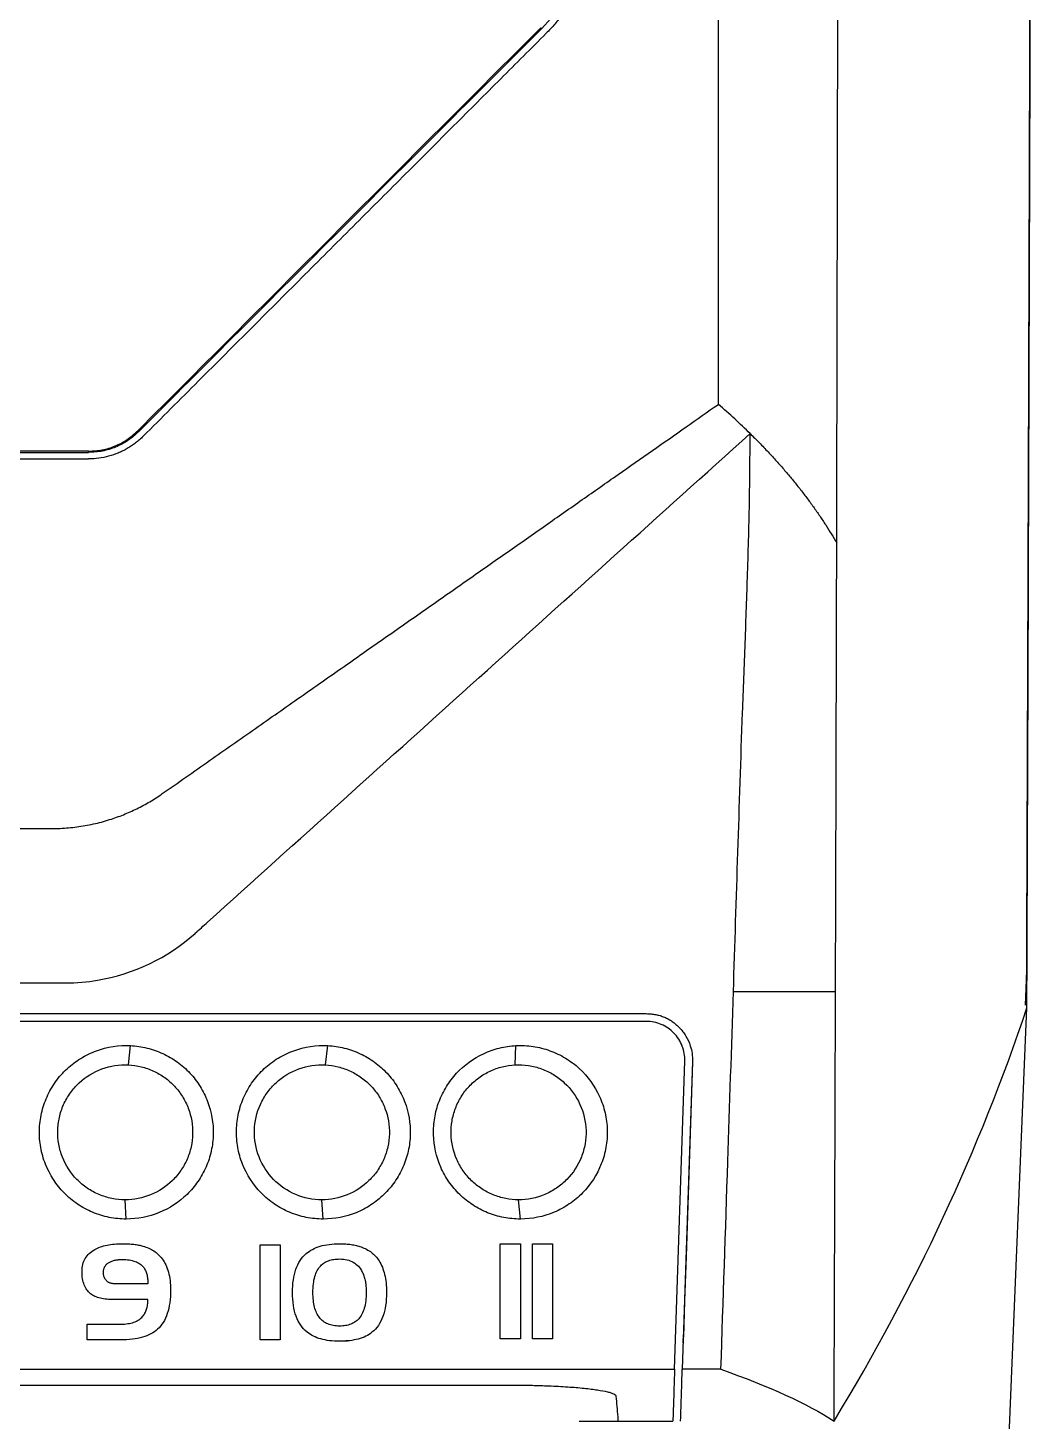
# Model space of a CAD drawing. Extents: x 86 to 639, y 68 to 658.
# Drawn here: x 343.82 to 369.89, y 338 to 374.13 of the extents above; entities that cross this region are included whole.
import ezdxf

# ---------------------------------------------------------------- set-up
doc = ezdxf.new("R2010")
doc.units = 0
doc.layers.get('0').update_dxf_attribs({"linetype": 'CONTINUOUS'})

msp = doc.modelspace()

# ---------------------------------------------------------------- linework, layer by layer
at = {"color": 7, "linetype": 'CONTINUOUS'}
for p, q in [((357.145, 374.104), (357.123, 374.126)), ((346.695, 363.654), (346.673, 363.676)), ((345.4, 363.118), (345.4, 363.149)), ((369.713, 349.432), (369.686, 348.783)), ((369.154, 334.749), (369.728, 348.713)), ((359.858, 348.364), (301.357, 348.364)), ((301.358, 348.564), (359.857, 348.564)), ((346.43, 347.236), (346.483, 347.736)), ((351.537, 347.236), (351.601, 347.735)), ((356.458, 347.236), (356.479, 347.735)), ((360.593, 339.342), (360.858, 347.331)), ((361.058, 347.324), (360.793, 339.342)), ((361.057, 347.315), (360.89, 342.267)), ((361.058, 347.324), (361.057, 347.315)), ((346.377, 343.238), (346.347, 343.738)), ((351.485, 343.238), (351.447, 343.738)), ((356.594, 343.238), (356.547, 343.738)), ((345.631, 342.485), (345.668, 342.5)), ((345.668, 342.5), (345.707, 342.515)), ((345.707, 342.515), (345.747, 342.528)), ((345.747, 342.528), (345.789, 342.54)), ((345.789, 342.54), (345.832, 342.551)), ((345.832, 342.551), (345.877, 342.561)), ((345.877, 342.561), (345.922, 342.57)), ((345.922, 342.57), (345.97, 342.577)), ((345.97, 342.577), (346.018, 342.584)), ((346.018, 342.584), (346.069, 342.589)), ((346.069, 342.589), (346.12, 342.593)), ((346.12, 342.593), (346.173, 342.596)), ((346.173, 342.596), (346.227, 342.598)), ((346.227, 342.598), (346.283, 342.598)), ((346.283, 342.598), (346.322, 342.598)), ((346.322, 342.598), (346.36, 342.597)), ((346.36, 342.597), (346.397, 342.596)), ((346.397, 342.596), (346.434, 342.595)), ((346.434, 342.595), (346.469, 342.592)), ((346.469, 342.592), (346.504, 342.59)), ((346.504, 342.59), (346.537, 342.587)), ((346.537, 342.587), (346.571, 342.583)), ((346.571, 342.583), (346.603, 342.579)), ((346.603, 342.579), (346.634, 342.575)), ((346.634, 342.575), (346.665, 342.57)), ((346.665, 342.57), (346.695, 342.565)), ((346.695, 342.565), (346.723, 342.559)), ((346.723, 342.559), (346.752, 342.552)), ((346.752, 342.552), (346.779, 342.546)), ((346.779, 342.546), (346.805, 342.538)), ((346.805, 342.538), (346.845, 342.526)), ((346.845, 342.526), (346.883, 342.513)), ((346.883, 342.513), (346.92, 342.499)), ((346.92, 342.499), (346.957, 342.483)), ((349.847, 340.108), (349.847, 342.57)), ((349.847, 342.57), (350.369, 342.57)), ((350.369, 342.57), (350.369, 340.108)), ((351.251, 342.476), (351.3, 342.498)), ((351.3, 342.498), (351.351, 342.517)), ((351.351, 342.517), (351.404, 342.534)), ((351.404, 342.534), (351.459, 342.549)), ((351.459, 342.549), (351.517, 342.562)), ((351.517, 342.562), (351.576, 342.573)), ((351.576, 342.573), (351.638, 342.582)), ((351.638, 342.582), (351.702, 342.589)), ((351.702, 342.589), (351.768, 342.594)), ((351.768, 342.594), (351.836, 342.597)), ((351.836, 342.597), (351.907, 342.598)), ((351.907, 342.598), (351.947, 342.598)), ((351.947, 342.598), (351.987, 342.597)), ((351.987, 342.597), (352.026, 342.595)), ((352.026, 342.595), (352.065, 342.593)), ((352.065, 342.593), (352.102, 342.59)), ((352.102, 342.59), (352.139, 342.587)), ((352.139, 342.587), (352.175, 342.583)), ((352.175, 342.583), (352.21, 342.578)), ((352.21, 342.578), (352.244, 342.572)), ((352.244, 342.572), (352.278, 342.566)), ((352.278, 342.566), (352.311, 342.56)), ((352.311, 342.56), (352.343, 342.553)), ((352.343, 342.553), (352.375, 342.544)), ((352.375, 342.544), (352.405, 342.536)), ((352.405, 342.536), (352.435, 342.527)), ((352.435, 342.527), (352.464, 342.517)), ((352.464, 342.517), (352.502, 342.503)), ((352.502, 342.503), (352.539, 342.487)), ((356.072, 342.598), (356.594, 342.598)), ((356.072, 340.136), (356.072, 342.598)), ((356.594, 342.598), (356.594, 340.136)), ((356.908, 342.598), (357.43, 342.598)), ((356.908, 340.136), (356.908, 342.598)), ((357.43, 342.598), (357.43, 340.136)), ((345.261, 342.103), (345.275, 342.142)), ((345.275, 342.142), (345.292, 342.18)), ((345.292, 342.18), (345.311, 342.216)), ((345.311, 342.216), (345.333, 342.251)), ((345.333, 342.251), (345.358, 342.284)), ((345.358, 342.284), (345.385, 342.316)), ((345.385, 342.316), (345.415, 342.346)), ((345.415, 342.346), (345.447, 342.374)), ((345.447, 342.374), (345.482, 342.401)), ((345.482, 342.401), (345.52, 342.426)), ((345.52, 342.426), (345.56, 342.45)), ((345.56, 342.45), (345.595, 342.468)), ((345.595, 342.468), (345.631, 342.485)), ((345.949, 342.124), (345.967, 342.133)), ((345.967, 342.133), (345.986, 342.141)), ((345.986, 342.141), (346.005, 342.149)), ((346.005, 342.149), (346.026, 342.156)), ((346.026, 342.156), (346.047, 342.162)), ((346.047, 342.162), (346.068, 342.168)), ((346.068, 342.168), (346.091, 342.173)), ((346.091, 342.173), (346.114, 342.177)), ((346.114, 342.177), (346.137, 342.181)), ((346.137, 342.181), (346.162, 342.184)), ((346.162, 342.184), (346.186, 342.186)), ((346.186, 342.186), (346.212, 342.188)), ((346.212, 342.188), (346.239, 342.189)), ((346.239, 342.189), (346.266, 342.189)), ((346.266, 342.189), (346.314, 342.188)), ((346.314, 342.188), (346.361, 342.186)), ((346.361, 342.186), (346.406, 342.182)), ((346.406, 342.182), (346.45, 342.177)), ((346.45, 342.177), (346.491, 342.169)), ((346.491, 342.169), (346.531, 342.161)), ((346.531, 342.161), (346.568, 342.15)), ((346.568, 342.15), (346.604, 342.139)), ((346.604, 342.139), (346.638, 342.125)), ((346.957, 342.483), (346.992, 342.467)), ((346.992, 342.467), (347.026, 342.449)), ((347.026, 342.449), (347.058, 342.43)), ((347.058, 342.43), (347.09, 342.41)), ((347.09, 342.41), (347.121, 342.389)), ((347.121, 342.389), (347.15, 342.367)), ((347.15, 342.367), (347.178, 342.344)), ((347.178, 342.344), (347.205, 342.319)), ((347.205, 342.319), (347.231, 342.294)), ((347.231, 342.294), (347.256, 342.267)), ((347.256, 342.267), (347.28, 342.239)), ((347.28, 342.239), (347.303, 342.21)), ((347.303, 342.21), (347.33, 342.172)), ((347.33, 342.172), (347.355, 342.133)), ((347.355, 342.133), (347.378, 342.092)), ((350.853, 342.111), (350.885, 342.163)), ((350.885, 342.163), (350.919, 342.212)), ((350.919, 342.212), (350.956, 342.258)), ((350.956, 342.258), (350.996, 342.301)), ((350.996, 342.301), (351.039, 342.341)), ((351.039, 342.341), (351.077, 342.372)), ((351.077, 342.372), (351.117, 342.401)), ((351.117, 342.401), (351.16, 342.428)), ((351.16, 342.428), (351.204, 342.453)), ((351.204, 342.453), (351.251, 342.476)), ((351.535, 342.12), (351.563, 342.134)), ((351.563, 342.134), (351.592, 342.147)), ((351.592, 342.147), (351.622, 342.159)), ((351.622, 342.159), (351.653, 342.169)), ((351.653, 342.169), (351.686, 342.178)), ((351.686, 342.178), (351.719, 342.186)), ((351.719, 342.186), (351.754, 342.192)), ((351.754, 342.192), (351.791, 342.197)), ((351.791, 342.197), (351.828, 342.2)), ((351.828, 342.2), (351.867, 342.202)), ((351.867, 342.202), (351.907, 342.203)), ((351.907, 342.203), (351.958, 342.202)), ((351.958, 342.202), (352.007, 342.198)), ((352.007, 342.198), (352.054, 342.191)), ((352.054, 342.191), (352.1, 342.182)), ((352.1, 342.182), (352.143, 342.17)), ((352.143, 342.17), (352.185, 342.155)), ((352.185, 342.155), (352.224, 342.138)), ((352.224, 342.138), (352.262, 342.118)), ((352.539, 342.487), (352.574, 342.471)), ((352.574, 342.471), (352.608, 342.454)), ((352.608, 342.454), (352.641, 342.435)), ((352.641, 342.435), (352.673, 342.415)), ((352.673, 342.415), (352.704, 342.394)), ((352.704, 342.394), (352.734, 342.372)), ((352.734, 342.372), (352.763, 342.349)), ((352.763, 342.349), (352.79, 342.325)), ((352.79, 342.325), (352.816, 342.3)), ((352.816, 342.3), (352.841, 342.274)), ((352.841, 342.274), (352.865, 342.246)), ((352.865, 342.246), (352.888, 342.218)), ((352.888, 342.218), (352.909, 342.188)), ((352.909, 342.188), (352.93, 342.157)), ((352.93, 342.157), (352.953, 342.118)), ((360.89, 342.267), (360.852, 341.116)), ((345.228, 341.882), (345.23, 341.929)), ((345.229, 341.832), (345.228, 341.882)), ((345.232, 341.784), (345.229, 341.832)), ((345.23, 341.929), (345.234, 341.975)), ((345.236, 341.737), (345.232, 341.784)), ((345.234, 341.975), (345.24, 342.019)), ((345.24, 342.019), (345.249, 342.062)), ((345.249, 342.062), (345.261, 342.103)), ((345.782, 341.854), (345.783, 341.874)), ((345.783, 341.838), (345.782, 341.854)), ((345.783, 341.874), (345.784, 341.894)), ((345.784, 341.822), (345.783, 341.838)), ((345.784, 341.894), (345.787, 341.913)), ((345.785, 341.806), (345.784, 341.822)), ((345.787, 341.792), (345.785, 341.806)), ((345.787, 341.913), (345.791, 341.932)), ((345.79, 341.777), (345.787, 341.792)), ((345.793, 341.763), (345.79, 341.777)), ((345.791, 341.932), (345.795, 341.949)), ((345.795, 341.949), (345.801, 341.967)), ((345.801, 341.967), (345.807, 341.983)), ((345.807, 341.983), (345.815, 341.999)), ((345.815, 341.999), (345.824, 342.015)), ((345.824, 342.015), (345.834, 342.029)), ((345.834, 342.029), (345.845, 342.044)), ((345.845, 342.044), (345.857, 342.057)), ((345.857, 342.057), (345.869, 342.07)), ((345.869, 342.07), (345.883, 342.082)), ((345.883, 342.082), (345.898, 342.093)), ((345.898, 342.093), (345.915, 342.104)), ((345.915, 342.104), (345.931, 342.115)), ((345.931, 342.115), (345.949, 342.124)), ((346.638, 342.125), (346.67, 342.11)), ((346.67, 342.11), (346.7, 342.094)), ((346.7, 342.094), (346.729, 342.076)), ((346.729, 342.076), (346.755, 342.056)), ((346.755, 342.056), (346.779, 342.035)), ((346.779, 342.035), (346.802, 342.012)), ((346.802, 342.012), (346.823, 341.988)), ((346.823, 341.988), (346.837, 341.969)), ((346.837, 341.969), (346.849, 341.95)), ((346.849, 341.95), (346.861, 341.929)), ((346.861, 341.929), (346.872, 341.907)), ((346.872, 341.907), (346.882, 341.884)), ((346.882, 341.884), (346.892, 341.86)), ((346.892, 341.86), (346.9, 341.834)), ((346.9, 341.834), (346.908, 341.808)), ((346.908, 341.808), (346.914, 341.78)), ((346.914, 341.78), (346.92, 341.752)), ((347.378, 342.092), (347.4, 342.049)), ((347.4, 342.049), (347.42, 342.004)), ((347.42, 342.004), (347.438, 341.958)), ((347.438, 341.958), (347.455, 341.91)), ((347.455, 341.91), (347.469, 341.86)), ((347.469, 341.86), (347.482, 341.809)), ((347.482, 341.809), (347.494, 341.756)), ((350.721, 341.733), (350.736, 341.804)), ((350.736, 341.804), (350.754, 341.871)), ((350.754, 341.871), (350.774, 341.936)), ((350.774, 341.936), (350.798, 341.997)), ((350.798, 341.997), (350.824, 342.055)), ((350.824, 342.055), (350.853, 342.111)), ((351.266, 341.747), (351.279, 341.789)), ((351.279, 341.789), (351.294, 341.83)), ((351.294, 341.83), (351.31, 341.868)), ((351.31, 341.868), (351.328, 341.904)), ((351.328, 341.904), (351.348, 341.938)), ((351.348, 341.938), (351.369, 341.97)), ((351.369, 341.97), (351.392, 341.999)), ((351.392, 341.999), (351.416, 342.027)), ((351.416, 342.027), (351.438, 342.048)), ((351.438, 342.048), (351.46, 342.068)), ((351.46, 342.068), (351.484, 342.087)), ((351.484, 342.087), (351.509, 342.104)), ((351.509, 342.104), (351.535, 342.12)), ((352.262, 342.118), (352.298, 342.096)), ((352.298, 342.096), (352.332, 342.071)), ((352.332, 342.071), (352.364, 342.043)), ((352.364, 342.043), (352.394, 342.013)), ((352.394, 342.013), (352.422, 341.979)), ((352.422, 341.979), (352.449, 341.944)), ((352.449, 341.944), (352.473, 341.905)), ((352.473, 341.905), (352.496, 341.865)), ((352.496, 341.865), (352.508, 341.84)), ((352.508, 341.84), (352.519, 341.815)), ((352.519, 341.815), (352.529, 341.788)), ((352.529, 341.788), (352.539, 341.762)), ((352.953, 342.118), (352.975, 342.078)), ((352.975, 342.078), (352.996, 342.036)), ((352.996, 342.036), (353.015, 341.992)), ((353.015, 341.992), (353.032, 341.946)), ((353.032, 341.946), (353.048, 341.899)), ((353.048, 341.899), (353.062, 341.85)), ((353.062, 341.85), (353.075, 341.8)), ((353.075, 341.8), (353.087, 341.748)), ((345.242, 341.692), (345.236, 341.737)), ((345.25, 341.649), (345.242, 341.692)), ((345.26, 341.608), (345.25, 341.649)), ((345.271, 341.569), (345.26, 341.608)), ((345.284, 341.532), (345.271, 341.569)), ((345.299, 341.497), (345.284, 341.532)), ((345.315, 341.463), (345.299, 341.497)), ((345.333, 341.431), (345.315, 341.463)), ((345.353, 341.401), (345.333, 341.431)), ((345.797, 341.749), (345.793, 341.763)), ((345.802, 341.735), (345.797, 341.749)), ((345.807, 341.722), (345.802, 341.735)), ((345.812, 341.709), (345.807, 341.722)), ((345.819, 341.697), (345.812, 341.709)), ((345.826, 341.685), (345.819, 341.697)), ((345.833, 341.673), (345.826, 341.685)), ((345.842, 341.662), (345.833, 341.673)), ((345.85, 341.651), (345.842, 341.662)), ((345.86, 341.641), (345.85, 341.651)), ((345.87, 341.63), (345.86, 341.641)), ((345.881, 341.621), (345.87, 341.63)), ((345.892, 341.612), (345.881, 341.621)), ((345.904, 341.604), (345.892, 341.612)), ((345.916, 341.597), (345.904, 341.604)), ((345.929, 341.59), (345.916, 341.597)), ((345.943, 341.584), (345.929, 341.59)), ((345.958, 341.578), (345.943, 341.584)), ((345.973, 341.573), (345.958, 341.578)), ((345.989, 341.569), (345.973, 341.573)), ((346.005, 341.566), (345.989, 341.569)), ((346.022, 341.563), (346.005, 341.566)), ((346.039, 341.56), (346.022, 341.563)), ((346.058, 341.559), (346.039, 341.56)), ((346.077, 341.558), (346.058, 341.559)), ((346.096, 341.558), (346.077, 341.558)), ((346.92, 341.752), (346.925, 341.722)), ((346.925, 341.722), (346.929, 341.692)), ((346.929, 341.692), (346.932, 341.66)), ((346.932, 341.66), (346.934, 341.627)), ((346.934, 341.627), (346.935, 341.593)), ((346.935, 341.593), (346.936, 341.558)), ((347.494, 341.756), (347.503, 341.701)), ((347.503, 341.701), (347.511, 341.645)), ((347.511, 341.645), (347.517, 341.586)), ((347.517, 341.586), (347.521, 341.527)), ((347.521, 341.527), (347.524, 341.465)), ((347.524, 341.465), (347.525, 341.402)), ((350.686, 341.335), (350.688, 341.421)), ((350.688, 341.421), (350.692, 341.504)), ((350.692, 341.504), (350.698, 341.583)), ((350.698, 341.583), (350.708, 341.66)), ((350.708, 341.66), (350.721, 341.733)), ((351.216, 341.391), (351.218, 341.448)), ((351.218, 341.448), (351.222, 341.503)), ((351.222, 341.503), (351.228, 341.556)), ((351.228, 341.556), (351.235, 341.607)), ((351.235, 341.607), (351.243, 341.656)), ((351.243, 341.656), (351.254, 341.703)), ((351.254, 341.703), (351.266, 341.747)), ((352.539, 341.762), (352.548, 341.734)), ((352.548, 341.734), (352.556, 341.706)), ((352.556, 341.706), (352.563, 341.678)), ((352.563, 341.678), (352.57, 341.648)), ((352.57, 341.648), (352.576, 341.618)), ((352.576, 341.618), (352.581, 341.587)), ((352.581, 341.587), (352.585, 341.556)), ((352.585, 341.556), (352.588, 341.524)), ((352.588, 341.524), (352.591, 341.491)), ((352.591, 341.491), (352.593, 341.457)), ((352.593, 341.457), (352.594, 341.423)), ((352.594, 341.423), (352.595, 341.388)), ((353.087, 341.748), (353.096, 341.694)), ((353.096, 341.694), (353.105, 341.638)), ((353.105, 341.638), (353.112, 341.581)), ((353.112, 341.581), (353.117, 341.522)), ((353.117, 341.522), (353.121, 341.461)), ((353.121, 341.461), (353.123, 341.399)), ((345.375, 341.373), (345.353, 341.401)), ((345.398, 341.347), (345.375, 341.373)), ((345.424, 341.323), (345.398, 341.347)), ((345.451, 341.3), (345.424, 341.323)), ((345.476, 341.282), (345.451, 341.3)), ((345.503, 341.264), (345.476, 341.282)), ((345.532, 341.248), (345.503, 341.264)), ((345.563, 341.234), (345.532, 341.248)), ((345.596, 341.22), (345.563, 341.234)), ((345.63, 341.208), (345.596, 341.22)), ((345.666, 341.196), (345.63, 341.208)), ((345.704, 341.186), (345.666, 341.196)), ((345.743, 341.177), (345.704, 341.186)), ((345.784, 341.17), (345.743, 341.177)), ((345.827, 341.163), (345.784, 341.17)), ((345.872, 341.158), (345.827, 341.163)), ((345.918, 341.154), (345.872, 341.158)), ((345.966, 341.151), (345.918, 341.154)), ((346.016, 341.149), (345.966, 341.151)), ((346.068, 341.148), (346.016, 341.149)), ((346.936, 341.148), (346.068, 341.148)), ((346.931, 341.048), (346.934, 341.081)), ((346.934, 341.081), (346.935, 341.114)), ((346.935, 341.114), (346.936, 341.148)), ((347.504, 341.07), (347.492, 340.995)), ((347.513, 341.148), (347.504, 341.07)), ((347.52, 341.23), (347.513, 341.148)), ((347.524, 341.314), (347.52, 341.23)), ((347.525, 341.402), (347.524, 341.314)), ((350.688, 341.246), (350.686, 341.335)), ((350.692, 341.161), (350.688, 341.246)), ((350.699, 341.079), (350.692, 341.161)), ((350.71, 341), (350.699, 341.079)), ((351.215, 341.332), (351.216, 341.391)), ((351.216, 341.279), (351.215, 341.332)), ((351.218, 341.228), (351.216, 341.279)), ((351.221, 341.179), (351.218, 341.228)), ((351.226, 341.131), (351.221, 341.179)), ((351.232, 341.085), (351.226, 341.131)), ((351.239, 341.041), (351.232, 341.085)), ((352.576, 341.065), (352.568, 341.017)), ((352.583, 341.115), (352.576, 341.065)), ((352.588, 341.167), (352.583, 341.115)), ((352.592, 341.221), (352.588, 341.167)), ((352.594, 341.277), (352.592, 341.221)), ((352.595, 341.335), (352.594, 341.277)), ((352.595, 341.388), (352.595, 341.335)), ((353.11, 341.076), (353.1, 340.997)), ((353.118, 341.159), (353.11, 341.076)), ((353.122, 341.246), (353.118, 341.159)), ((353.124, 341.335), (353.122, 341.246)), ((353.123, 341.399), (353.124, 341.335)), ((360.852, 341.116), (360.82, 340.173)), ((346.776, 340.687), (346.798, 340.711)), ((346.798, 340.711), (346.815, 340.731)), ((346.815, 340.731), (346.83, 340.752)), ((346.83, 340.752), (346.845, 340.774)), ((346.845, 340.774), (346.858, 340.798)), ((346.858, 340.798), (346.871, 340.822)), ((346.871, 340.822), (346.882, 340.847)), ((346.882, 340.847), (346.892, 340.873)), ((346.892, 340.873), (346.901, 340.9)), ((346.901, 340.9), (346.909, 340.927)), ((346.909, 340.927), (346.916, 340.956)), ((346.916, 340.956), (346.922, 340.986)), ((346.922, 340.986), (346.927, 341.016)), ((346.927, 341.016), (346.931, 341.048)), ((347.418, 340.726), (347.393, 340.667)), ((347.44, 340.789), (347.418, 340.726)), ((347.46, 340.854), (347.44, 340.789)), ((347.477, 340.923), (347.46, 340.854)), ((347.492, 340.995), (347.477, 340.923)), ((350.723, 340.924), (350.71, 341)), ((350.739, 340.851), (350.723, 340.924)), ((350.758, 340.782), (350.739, 340.851)), ((350.781, 340.716), (350.758, 340.782)), ((350.805, 340.653), (350.781, 340.716)), ((351.248, 340.998), (351.239, 341.041)), ((351.258, 340.957), (351.248, 340.998)), ((351.269, 340.917), (351.258, 340.957)), ((351.281, 340.879), (351.269, 340.917)), ((351.295, 340.842), (351.281, 340.879)), ((351.311, 340.808), (351.295, 340.842)), ((351.327, 340.774), (351.311, 340.808)), ((351.345, 340.743), (351.327, 340.774)), ((351.365, 340.713), (351.345, 340.743)), ((351.385, 340.685), (351.365, 340.713)), ((352.448, 340.708), (352.427, 340.678)), ((352.468, 340.739), (352.448, 340.708)), ((352.487, 340.773), (352.468, 340.739)), ((352.504, 340.809), (352.487, 340.773)), ((352.52, 340.846), (352.504, 340.809)), ((352.534, 340.886), (352.52, 340.846)), ((352.547, 340.928), (352.534, 340.886)), ((352.558, 340.972), (352.547, 340.928)), ((352.568, 341.017), (352.558, 340.972)), ((353.03, 340.712), (353.004, 340.649)), ((353.052, 340.778), (353.03, 340.712)), ((353.071, 340.848), (353.052, 340.778)), ((353.087, 340.92), (353.071, 340.848)), ((353.1, 340.997), (353.087, 340.92)), ((345.362, 340.104), (345.362, 340.513)), ((345.362, 340.513), (346.237, 340.513)), ((346.237, 340.513), (346.285, 340.514)), ((346.285, 340.514), (346.331, 340.516)), ((346.331, 340.516), (346.375, 340.52)), ((346.375, 340.52), (346.418, 340.526)), ((346.418, 340.526), (346.459, 340.533)), ((346.459, 340.533), (346.498, 340.541)), ((346.498, 340.541), (346.536, 340.551)), ((346.536, 340.551), (346.572, 340.563)), ((346.572, 340.563), (346.606, 340.576)), ((346.606, 340.576), (346.638, 340.59)), ((346.638, 340.59), (346.669, 340.607)), ((346.669, 340.607), (346.698, 340.624)), ((346.698, 340.624), (346.726, 340.644)), ((346.726, 340.644), (346.752, 340.665)), ((346.752, 340.665), (346.776, 340.687)), ((347.147, 340.346), (347.105, 340.315)), ((347.186, 340.379), (347.147, 340.346)), ((347.227, 340.419), (347.186, 340.379)), ((347.266, 340.462), (347.227, 340.419)), ((347.301, 340.509), (347.266, 340.462)), ((347.334, 340.558), (347.301, 340.509)), ((347.365, 340.611), (347.334, 340.558)), ((347.393, 340.667), (347.365, 340.611)), ((350.833, 340.594), (350.805, 340.653)), ((350.864, 340.538), (350.833, 340.594)), ((350.898, 340.485), (350.864, 340.538)), ((350.935, 340.435), (350.898, 340.485)), ((350.975, 340.388), (350.935, 340.435)), ((351.018, 340.345), (350.975, 340.388)), ((351.064, 340.305), (351.018, 340.345)), ((351.407, 340.658), (351.385, 340.685)), ((351.43, 340.633), (351.407, 340.658)), ((351.455, 340.609), (351.43, 340.633)), ((351.481, 340.588), (351.455, 340.609)), ((351.509, 340.568), (351.481, 340.588)), ((351.538, 340.55), (351.509, 340.568)), ((351.569, 340.534), (351.538, 340.55)), ((351.601, 340.519), (351.569, 340.534)), ((351.634, 340.506), (351.601, 340.519)), ((351.669, 340.495), (351.634, 340.506)), ((351.705, 340.485), (351.669, 340.495)), ((351.743, 340.478), (351.705, 340.485)), ((351.782, 340.472), (351.743, 340.478)), ((351.823, 340.467), (351.782, 340.472)), ((351.865, 340.465), (351.823, 340.467)), ((351.909, 340.464), (351.865, 340.465)), ((351.949, 340.465), (351.909, 340.464)), ((351.987, 340.467), (351.949, 340.465)), ((352.025, 340.47), (351.987, 340.467)), ((352.061, 340.476), (352.025, 340.47)), ((352.097, 340.482), (352.061, 340.476)), ((352.131, 340.49), (352.097, 340.482)), ((352.163, 340.5), (352.131, 340.49)), ((352.195, 340.511), (352.163, 340.5)), ((352.225, 340.523), (352.195, 340.511)), ((352.254, 340.537), (352.225, 340.523)), ((352.282, 340.552), (352.254, 340.537)), ((352.309, 340.569), (352.282, 340.552)), ((352.334, 340.587), (352.309, 340.569)), ((352.359, 340.607), (352.334, 340.587)), ((352.382, 340.628), (352.359, 340.607)), ((352.404, 340.651), (352.382, 340.628)), ((352.427, 340.678), (352.404, 340.651)), ((352.792, 340.341), (352.746, 340.302)), ((352.835, 340.384), (352.792, 340.341)), ((352.875, 340.43), (352.835, 340.384)), ((352.912, 340.48), (352.875, 340.43)), ((352.945, 340.533), (352.912, 340.48)), ((352.976, 340.589), (352.945, 340.533)), ((353.004, 340.649), (352.976, 340.589)), ((346.227, 340.104), (345.362, 340.104)), ((346.307, 340.105), (346.227, 340.104)), ((346.385, 340.108), (346.307, 340.105)), ((346.46, 340.114), (346.385, 340.108)), ((346.533, 340.121), (346.46, 340.114)), ((346.602, 340.131), (346.533, 340.121)), ((346.669, 340.143), (346.602, 340.131)), ((346.733, 340.157), (346.669, 340.143)), ((346.795, 340.173), (346.733, 340.157)), ((346.853, 340.191), (346.795, 340.173)), ((346.909, 340.212), (346.853, 340.191)), ((346.962, 340.234), (346.909, 340.212)), ((347.013, 340.259), (346.962, 340.234)), ((347.06, 340.286), (347.013, 340.259)), ((347.105, 340.315), (347.06, 340.286)), ((350.369, 340.108), (349.847, 340.108)), ((351.101, 340.276), (351.064, 340.305)), ((351.141, 340.25), (351.101, 340.276)), ((351.182, 340.225), (351.141, 340.25)), ((351.226, 340.202), (351.182, 340.225)), ((351.272, 340.18), (351.226, 340.202)), ((351.319, 340.161), (351.272, 340.18)), ((351.369, 340.144), (351.319, 340.161)), ((351.421, 340.128), (351.369, 340.144)), ((351.474, 340.114), (351.421, 340.128)), ((351.53, 340.102), (351.474, 340.114)), ((351.588, 340.092), (351.53, 340.102)), ((351.648, 340.084), (351.588, 340.092)), ((351.709, 340.077), (351.648, 340.084)), ((351.773, 340.072), (351.709, 340.077)), ((351.839, 340.07), (351.773, 340.072)), ((351.907, 340.069), (351.839, 340.07)), ((351.974, 340.07), (351.907, 340.069)), ((352.04, 340.072), (351.974, 340.07)), ((352.007, 340.077), (352.109, 340.077)), ((352.104, 340.077), (352.04, 340.072)), ((352.173, 340.084), (352.072, 340.084)), ((352.166, 340.083), (352.104, 340.077)), ((352.225, 340.091), (352.166, 340.083)), ((352.283, 340.102), (352.225, 340.091)), ((352.338, 340.113), (352.283, 340.102)), ((352.392, 340.127), (352.338, 340.113)), ((352.443, 340.142), (352.392, 340.127)), ((352.493, 340.16), (352.443, 340.142)), ((352.54, 340.179), (352.493, 340.16)), ((352.585, 340.2), (352.54, 340.179)), ((352.629, 340.223), (352.585, 340.2)), ((352.67, 340.247), (352.629, 340.223)), ((352.709, 340.274), (352.67, 340.247)), ((352.746, 340.302), (352.709, 340.274)), ((356.594, 340.136), (356.072, 340.136)), ((357.43, 340.136), (356.908, 340.136)), ((360.816, 340.029), (360.817, 340.077)), ((360.816, 340.028), (360.816, 340.029)), ((360.818, 340.097), (360.817, 340.077)), ((360.818, 340.097), (360.82, 340.173)), ((360.748, 337.998), (360.749, 338.01))]:
    msp.add_line(p, q, dxfattribs=at)
msp.add_line((359.118, 338.109), (359.118, 337.998))
for points, knots in [([(361.728, 364.364), (361.728, 378.691), (361.728, 393.053), (361.728, 421.738), (361.728, 436.055), (361.728, 450.26)], [0, 0, 0, 0, 0.5, 0.5, 1, 1, 1, 1]), ([(364.797, 360.769), (364.798, 361.327), (364.801, 362.49), (364.805, 364.305), (364.809, 366.259), (364.813, 368.351), (364.818, 370.583), (364.822, 372.954), (364.826, 375.465), (364.83, 378.116), (364.835, 381.557), (364.84, 385.777), (364.844, 390.763), (364.846, 395.85), (364.847, 400.506), (364.847, 404.696), (364.846, 408.387), (364.845, 412.078), (364.842, 415.768), (364.839, 419.455), (364.836, 423.141), (364.831, 426.824), (364.826, 430.504), (364.821, 434.18), (364.814, 437.852), (364.809, 440.297), (364.807, 441.519)], [0, 0, 0, 0, 0.020884, 0.043477, 0.06778, 0.093793, 0.121515, 0.150947, 0.182088, 0.214938, 0.249499, 0.309939, 0.371586, 0.43444, 0.498501, 0.544095, 0.589689, 0.635283, 0.680878, 0.726473, 0.772067, 0.81766, 0.86325, 0.908838, 0.954422, 1, 1, 1, 1]), ([(369.728, 348.713), (369.731, 349.549), (369.738, 351.22), (369.747, 353.73), (369.757, 356.242), (369.766, 358.757), (369.774, 361.274), (369.783, 363.793), (369.791, 366.315), (369.799, 368.84), (369.814, 373.412), (369.837, 381.827), (369.861, 392.575), (369.877, 403.005), (369.884, 409.681), (369.887, 414.155), (369.889, 417.018), (369.889, 419.881), (369.89, 422.745), (369.889, 425.609), (369.888, 427.517), (369.888, 428.472)], [0, 0, 0, 0, 0.0318897, 0.0637804, 0.0956713, 0.1275617, 0.1594511, 0.1913391, 0.2232255, 0.25511, 0.2869926, 0.396247, 0.5728626, 0.6908157, 0.7865121, 0.8220971, 0.8576797, 0.8932603, 0.9288397, 0.964419, 1, 1, 1, 1]), ([(369.871, 427.48), (369.871, 427.005), (369.872, 426.054), (369.872, 424.623), (369.872, 423.186), (369.872, 421.743), (369.872, 420.293), (369.872, 418.837), (369.872, 417.375), (369.871, 415.907), (369.87, 414.432), (369.869, 412.951), (369.868, 411.464), (369.867, 409.97), (369.863, 405.651), (369.854, 398.387), (369.835, 388.621), (369.812, 379.042), (369.79, 371.614), (369.772, 365.87), (369.759, 361.897), (369.744, 357.826), (369.729, 353.659), (369.719, 350.853), (369.713, 349.432)], [0, 0, 0, 0, 0.018089, 0.036255, 0.0545, 0.072824, 0.091228, 0.109713, 0.128278, 0.146926, 0.165656, 0.18447, 0.203368, 0.222351, 0.241419, 0.368084, 0.499751, 0.615529, 0.736478, 0.786518, 0.837886, 0.890587, 0.944624, 1, 1, 1, 1]), ([(358.56, 377.52), (358.542, 377.202), (358.507, 376.569), (358.217, 375.659), (357.779, 374.813), (357.357, 374.341), (357.145, 374.104)], [0, 0, 0, 0, 0.25138, 0.499927, 0.748531, 1, 1, 1, 1]), ([(358.728, 377.52), (358.728, 377.454), (358.726, 377.322), (358.714, 377.125), (358.695, 376.929), (358.667, 376.733), (358.615, 376.443), (358.52, 376.063), (358.355, 375.602), (358.146, 375.161), (357.922, 374.787), (357.7, 374.477), (357.492, 374.222), (357.34, 374.064), (357.264, 373.985)], [0, 0, 0, 0, 0.050436, 0.100719, 0.150928, 0.201143, 0.251445, 0.375683, 0.499949, 0.624156, 0.748508, 0.832261, 0.91597, 1, 1, 1, 1]), ([(346.673, 363.676), (348.412, 365.417), (351.899, 368.906), (355.379, 372.384), (357.123, 374.126)], [0, 0, 0, 0, 0.498982, 1, 1, 1, 1]), ([(357.145, 374.104), (355.401, 372.361), (351.921, 368.884), (348.435, 365.395), (346.695, 363.654)], [0, 0, 0, 0, 0.501015, 1, 1, 1, 1]), ([(357.264, 373.985), (356.871, 373.592), (356.074, 372.795), (354.859, 371.58), (353.608, 370.329), (352.32, 369.041), (350.996, 367.717), (349.635, 366.356), (348.237, 364.958), (347.292, 364.013), (346.814, 363.535)], [0, 0, 0, 0, 0.112909, 0.229265, 0.34907, 0.472329, 0.599046, 0.729227, 0.862876, 1, 1, 1, 1]), ([(347.31, 354.269), (347.718, 354.554), (348.523, 355.118), (349.716, 355.953), (350.879, 356.768), (352.012, 357.561), (353.116, 358.334), (354.19, 359.086), (355.235, 359.817), (356.249, 360.528), (357.235, 361.218), (358.19, 361.887), (359.117, 362.535), (360.013, 363.163), (360.881, 363.771), (361.449, 364.169), (361.728, 364.364)], [0, 0, 0, 0, 0.084595, 0.167153, 0.247679, 0.326175, 0.402644, 0.477089, 0.549511, 0.619913, 0.688297, 0.754665, 0.819017, 0.881357, 0.941684, 1, 1, 1, 1]), ([(345.4, 363.149), (345.518, 363.156), (345.754, 363.169), (346.092, 363.277), (346.408, 363.44), (346.584, 363.597), (346.673, 363.677)], [0, 0, 0, 0, 0.2514717, 0.5002134, 0.7488296, 1, 1, 1, 1]), ([(346.695, 363.654), (346.605, 363.574), (346.426, 363.413), (346.104, 363.247), (345.76, 363.138), (345.52, 363.124), (345.4, 363.118)], [0, 0, 0, 0, 0.251159, 0.49979, 0.748542, 1, 1, 1, 1]), ([(346.814, 363.535), (346.782, 363.505), (346.719, 363.444), (346.618, 363.361), (346.512, 363.285), (346.401, 363.216), (346.285, 363.154), (346.126, 363.082), (345.919, 363.012), (345.662, 362.959), (345.487, 362.953), (345.4, 362.949)], [0, 0, 0, 0, 0.083936, 0.16713, 0.249942, 0.332739, 0.415887, 0.499746, 0.6667, 0.832487, 1, 1, 1, 1]), ([(348.162, 350.648), (348.27, 350.745), (348.378, 350.842), (353.178, 355.168), (357.869, 359.39), (362.552, 363.606)], [11.862966, 11.862966, 11.862966, 11.862966, 11.950153, 11.950153, 15.753125, 15.753125, 15.753125, 15.753125]), ([(362.118, 349.138), (362.157, 350.344), (362.234, 352.755), (362.331, 355.769), (362.412, 357.883), (362.457, 359.089), (362.498, 360.338), (362.541, 361.841), (362.549, 363.047), (362.552, 363.606)], [0, 0, 0, 0, 0.2500021, 0.5000043, 0.6250062, 0.6884916, 0.7500042, 0.8841355, 1, 1, 1, 1]), ([(362.552, 363.606), (362.632, 363.527), (362.792, 363.368), (363.02, 363.129), (363.239, 362.891), (363.448, 362.653), (363.648, 362.415), (363.838, 362.178), (364.02, 361.942), (364.192, 361.706), (364.356, 361.471), (364.512, 361.236), (364.659, 361.002), (364.751, 360.847), (364.797, 360.769)], [0, 0, 0, 0, 0.085585, 0.170758, 0.255521, 0.339876, 0.423821, 0.507359, 0.590488, 0.673209, 0.755521, 0.837424, 0.918917, 1, 1, 1, 1]), ([(345.4, 363.149), (342.601, 363.149), (337.012, 363.149), (331.405, 363.149), (328.607, 363.149)], [0, 0, 0, 0, 0.500887, 1, 1, 1, 1]), ([(330.107, 363.118), (331.913, 363.118), (335.424, 363.118), (340.524, 363.118), (343.811, 363.118), (345.4, 363.118)], [0, 0, 0, 0, 0.353826, 0.68763, 1, 1, 1, 1]), ([(328.607, 362.949), (329.071, 362.949), (330.001, 362.949), (331.397, 362.949), (332.793, 362.949), (334.19, 362.949), (335.588, 362.949), (336.987, 362.949), (338.387, 362.949), (339.788, 362.949), (341.19, 362.949), (342.592, 362.949), (343.996, 362.949), (344.932, 362.949), (345.4, 362.949)], [0, 0, 0, 0, 0.082907, 0.165875, 0.248909, 0.332014, 0.415194, 0.498456, 0.581803, 0.665241, 0.748774, 0.832409, 0.916149, 1, 1, 1, 1]), ([(364.766, 349.139), (364.772, 351.076), (364.779, 353.527), (364.789, 357.404), (364.794, 359.343), (364.798, 360.769)], [0, 0, 0, 0, 0.653675, 0.826586, 1.307351, 1.307351, 1.307351, 1.307351]), ([(344.442, 353.364), (344.515, 353.365), (344.661, 353.367), (344.878, 353.382), (345.094, 353.405), (345.309, 353.438), (345.522, 353.481), (345.734, 353.532), (345.996, 353.609), (346.305, 353.719), (346.654, 353.875), (346.991, 354.056), (347.204, 354.198), (347.31, 354.269)], [0, 0, 0, 0, 0.071756, 0.143151, 0.21432, 0.285399, 0.356525, 0.427833, 0.499461, 0.624965, 0.749726, 0.87449, 1, 1, 1, 1]), ([(328.607, 353.365), (329.048, 353.365), (329.932, 353.365), (331.256, 353.365), (332.579, 353.365), (333.902, 353.365), (335.223, 353.364), (336.544, 353.364), (337.863, 353.364), (339.182, 353.364), (340.499, 353.364), (341.815, 353.364), (343.129, 353.364), (344.005, 353.364), (344.442, 353.364)], [0, 0, 0, 0, 0.083566, 0.167089, 0.250569, 0.334007, 0.417403, 0.500756, 0.584068, 0.667337, 0.750566, 0.833752, 0.916897, 1, 1, 1, 1]), ([(344.816, 349.363), (344.816, 349.363), (344.816, 349.363), (345.088, 349.363), (345.36, 349.386), (346.564, 349.588), (347.456, 350.011), (348.162, 350.647), (348.162, 350.647), (348.162, 350.648)], [11.1269684, 11.1269684, 11.1269684, 11.1269684, 11.1270819, 11.1270819, 11.2909378, 11.2909378, 11.8628458, 11.8628458, 11.8629664, 11.8629664, 11.8629664, 11.8629664]), ([(361.794, 339.342), (361.854, 341.139), (361.964, 344.404), (362.071, 347.669), (362.119, 349.138)], [0, 0, 0, 0, 0.55027, 1, 1, 1, 1]), ([(359.857, 348.564), (359.899, 348.563), (359.981, 348.561), (360.102, 348.543), (360.217, 348.515), (360.328, 348.475), (360.434, 348.423), (360.535, 348.36), (360.631, 348.286), (360.757, 348.167), (360.896, 347.988), (361, 347.756), (361.054, 347.531), (361.056, 347.393), (361.058, 347.324)], [0, 0, 0, 0, 0.065064, 0.128149, 0.189858, 0.250834, 0.311744, 0.373256, 0.43602, 0.500647, 0.643205, 0.785825, 0.892478, 1, 1, 1, 1]), ([(360.858, 347.331), (360.862, 347.467), (360.839, 347.6), (360.743, 347.85), (360.669, 347.965), (360.484, 348.156), (360.371, 348.233), (360.126, 348.337), (359.993, 348.364), (359.858, 348.364)], [0, 0, 0, 0, 0.25, 0.25, 0.5, 0.5, 0.75, 0.75, 1, 1, 1, 1]), ([(346.377, 343.238), (346.226, 343.238), (346.078, 343.253), (345.785, 343.312), (345.64, 343.357), (345.365, 343.472), (345.234, 343.543), (344.986, 343.711), (344.87, 343.809), (344.557, 344.128), (344.39, 344.385), (344.226, 344.801), (344.184, 344.947), (344.132, 345.242), (344.12, 345.39), (344.127, 345.689), (344.146, 345.84), (344.212, 346.131), (344.259, 346.273), (344.383, 346.547), (344.458, 346.677), (344.631, 346.919), (344.731, 347.033), (344.951, 347.237), (345.07, 347.327), (345.324, 347.483), (345.461, 347.55), (345.881, 347.703), (346.182, 347.75), (346.483, 347.736)], [0, 0, 0, 0, 0.0625, 0.0625, 0.125, 0.125, 0.1875, 0.1875, 0.25, 0.25, 0.375, 0.375, 0.4375, 0.4375, 0.5, 0.5, 0.5625, 0.5625, 0.625, 0.625, 0.6875, 0.6875, 0.75, 0.75, 0.8125, 0.8125, 0.875, 0.875, 1, 1, 1, 1]), ([(346.483, 347.736), (346.63, 347.729), (346.773, 347.708), (347.053, 347.639), (347.192, 347.591), (347.456, 347.469), (347.581, 347.396), (347.815, 347.226), (347.926, 347.129), (348.124, 346.917), (348.212, 346.802), (348.366, 346.555), (348.432, 346.424), (348.586, 346.019), (348.637, 345.725), (348.627, 345.291), (348.609, 345.145), (348.546, 344.861), (348.502, 344.724), (348.386, 344.458), (348.314, 344.329), (348.149, 344.091), (348.056, 343.98), (347.743, 343.675), (347.498, 343.514), (346.956, 343.294), (346.67, 343.238), (346.377, 343.238)], [0, 0, 0, 0, 0.0625, 0.0625, 0.125, 0.125, 0.1875, 0.1875, 0.25, 0.25, 0.3125, 0.3125, 0.375, 0.375, 0.5, 0.5, 0.5625, 0.5625, 0.625, 0.625, 0.6875, 0.6875, 0.75, 0.75, 0.875, 0.875, 1, 1, 1, 1]), ([(351.485, 343.238), (351.334, 343.238), (351.186, 343.253), (350.893, 343.312), (350.748, 343.357), (350.472, 343.472), (350.342, 343.544), (350.094, 343.712), (349.977, 343.809), (349.665, 344.129), (349.498, 344.387), (349.333, 344.803), (349.292, 344.95), (349.24, 345.245), (349.229, 345.394), (349.236, 345.694), (349.255, 345.845), (349.322, 346.136), (349.37, 346.278), (349.494, 346.553), (349.57, 346.683), (349.744, 346.925), (349.845, 347.038), (350.065, 347.242), (350.184, 347.332), (350.44, 347.487), (350.577, 347.552), (350.997, 347.705), (351.299, 347.751), (351.601, 347.735)], [0, 0, 0, 0, 0.0625, 0.0625, 0.125, 0.125, 0.1875, 0.1875, 0.25, 0.25, 0.375, 0.375, 0.4375, 0.4375, 0.5, 0.5, 0.5625, 0.5625, 0.625, 0.625, 0.6875, 0.6875, 0.75, 0.75, 0.8125, 0.8125, 0.875, 0.875, 1, 1, 1, 1]), ([(351.601, 347.735), (351.747, 347.728), (351.89, 347.706), (352.169, 347.637), (352.308, 347.588), (352.571, 347.465), (352.695, 347.392), (352.929, 347.222), (353.039, 347.124), (353.236, 346.912), (353.324, 346.798), (353.477, 346.551), (353.542, 346.419), (353.696, 346.014), (353.746, 345.721), (353.735, 345.287), (353.717, 345.141), (353.654, 344.857), (353.609, 344.72), (353.492, 344.454), (353.42, 344.326), (353.255, 344.088), (353.162, 343.978), (352.954, 343.775), (352.839, 343.684), (352.598, 343.526), (352.469, 343.458), (352.063, 343.294), (351.778, 343.238), (351.485, 343.238)], [0, 0, 0, 0, 0.0625, 0.0625, 0.125, 0.125, 0.1875, 0.1875, 0.25, 0.25, 0.3125, 0.3125, 0.375, 0.375, 0.5, 0.5, 0.5625, 0.5625, 0.625, 0.625, 0.6875, 0.6875, 0.75, 0.75, 0.8125, 0.8125, 0.875, 0.875, 1, 1, 1, 1]), ([(356.594, 343.238), (356.448, 343.238), (356.304, 343.252), (356.021, 343.308), (355.88, 343.349), (355.612, 343.458), (355.484, 343.525), (355.241, 343.682), (355.126, 343.774), (354.919, 343.976), (354.826, 344.086), (354.659, 344.325), (354.588, 344.453), (354.413, 344.849), (354.348, 345.14), (354.337, 345.574), (354.348, 345.721), (354.396, 346.007), (354.434, 346.147), (354.536, 346.418), (354.602, 346.551), (354.755, 346.796), (354.842, 346.911), (355.14, 347.232), (355.377, 347.404), (355.772, 347.588), (355.908, 347.636), (356.188, 347.706), (356.333, 347.728), (356.479, 347.735)], [0, 0, 0, 0, 0.0625, 0.0625, 0.125, 0.125, 0.1875, 0.1875, 0.25, 0.25, 0.3125, 0.3125, 0.375, 0.375, 0.5, 0.5, 0.5625, 0.5625, 0.625, 0.625, 0.6875, 0.6875, 0.75, 0.75, 0.875, 0.875, 0.9375, 0.9375, 1, 1, 1, 1]), ([(356.479, 347.735), (356.63, 347.743), (356.778, 347.735), (357.073, 347.692), (357.22, 347.655), (357.501, 347.553), (357.636, 347.489), (357.891, 347.334), (358.013, 347.243), (358.342, 346.939), (358.522, 346.69), (358.708, 346.283), (358.756, 346.14), (358.824, 345.846), (358.843, 345.698), (358.851, 345.398), (358.839, 345.246), (358.788, 344.951), (358.747, 344.807), (358.582, 344.386), (358.417, 344.131), (358.101, 343.809), (357.987, 343.713), (357.74, 343.545), (357.606, 343.472), (357.194, 343.299), (356.896, 343.238), (356.594, 343.238)], [0, 0, 0, 0, 0.0625, 0.0625, 0.125, 0.125, 0.1875, 0.1875, 0.25, 0.25, 0.375, 0.375, 0.4375, 0.4375, 0.5, 0.5, 0.5625, 0.5625, 0.625, 0.625, 0.75, 0.75, 0.8125, 0.8125, 0.875, 0.875, 1, 1, 1, 1]), ([(346.347, 343.738), (346.23, 343.738), (346.115, 343.75), (345.888, 343.795), (345.776, 343.83), (345.561, 343.92), (345.46, 343.975), (345.268, 344.106), (345.177, 344.182), (344.934, 344.43), (344.805, 344.63), (344.677, 344.953), (344.645, 345.066), (344.604, 345.296), (344.595, 345.412), (344.6, 345.644), (344.615, 345.762), (344.666, 345.988), (344.703, 346.098), (344.798, 346.311), (344.858, 346.414), (344.993, 346.602), (345.069, 346.689), (345.325, 346.928), (345.526, 347.051), (345.965, 347.212), (346.196, 347.247), (346.43, 347.236)], [0, 0, 0, 0, 0.0625, 0.0625, 0.125, 0.125, 0.1875, 0.1875, 0.25, 0.25, 0.375, 0.375, 0.4375, 0.4375, 0.5, 0.5, 0.5625, 0.5625, 0.625, 0.625, 0.6875, 0.6875, 0.75, 0.75, 0.875, 0.875, 1, 1, 1, 1]), ([(346.43, 347.236), (346.544, 347.231), (346.655, 347.215), (346.873, 347.161), (346.98, 347.124), (347.185, 347.029), (347.282, 346.972), (347.464, 346.84), (347.55, 346.764), (347.704, 346.599), (347.772, 346.51), (347.892, 346.318), (347.943, 346.216), (348.063, 345.901), (348.102, 345.672), (348.094, 345.335), (348.08, 345.221), (348.032, 345), (347.997, 344.893), (347.907, 344.687), (347.851, 344.586), (347.723, 344.401), (347.651, 344.315), (347.408, 344.078), (347.218, 343.953), (346.797, 343.782), (346.575, 343.738), (346.347, 343.738)], [0, 0, 0, 0, 0.0625, 0.0625, 0.125, 0.125, 0.1875, 0.1875, 0.25, 0.25, 0.3125, 0.3125, 0.375, 0.375, 0.5, 0.5, 0.5625, 0.5625, 0.625, 0.625, 0.6875, 0.6875, 0.75, 0.75, 0.875, 0.875, 1, 1, 1, 1]), ([(351.447, 343.738), (351.213, 343.738), (350.981, 343.786), (350.555, 343.965), (350.355, 344.101), (350.032, 344.433), (349.902, 344.634), (349.733, 345.066), (349.692, 345.303), (349.704, 345.767), (349.758, 346), (349.902, 346.317), (349.961, 346.42), (350.097, 346.608), (350.174, 346.694), (350.431, 346.932), (350.633, 347.054), (351.071, 347.213), (351.303, 347.248), (351.537, 347.236)], [0, 0, 0, 0, 0.125, 0.125, 0.25, 0.25, 0.375, 0.375, 0.5, 0.5, 0.625, 0.625, 0.6875, 0.6875, 0.75, 0.75, 0.875, 0.875, 1, 1, 1, 1]), ([(351.537, 347.236), (351.65, 347.23), (351.761, 347.213), (351.978, 347.159), (352.086, 347.121), (352.29, 347.026), (352.386, 346.969), (352.568, 346.837), (352.654, 346.761), (352.806, 346.596), (352.875, 346.507), (352.994, 346.315), (353.044, 346.212), (353.164, 345.897), (353.202, 345.669), (353.194, 345.332), (353.18, 345.218), (353.131, 344.997), (353.096, 344.89), (353.006, 344.684), (352.95, 344.584), (352.821, 344.399), (352.749, 344.313), (352.506, 344.077), (352.316, 343.952), (351.896, 343.781), (351.674, 343.738), (351.447, 343.738)], [0, 0, 0, 0, 0.0625, 0.0625, 0.125, 0.125, 0.1875, 0.1875, 0.25, 0.25, 0.3125, 0.3125, 0.375, 0.375, 0.5, 0.5, 0.5625, 0.5625, 0.625, 0.625, 0.6875, 0.6875, 0.75, 0.75, 0.875, 0.875, 1, 1, 1, 1]), ([(356.547, 343.738), (356.434, 343.738), (356.323, 343.749), (356.103, 343.792), (355.994, 343.824), (355.785, 343.909), (355.686, 343.961), (355.498, 344.083), (355.409, 344.154), (355.247, 344.311), (355.175, 344.397), (355.046, 344.582), (354.99, 344.682), (354.854, 344.991), (354.804, 345.217), (354.795, 345.555), (354.803, 345.669), (354.841, 345.892), (354.87, 346.001), (354.95, 346.212), (355.001, 346.315), (355.12, 346.507), (355.188, 346.597), (355.341, 346.761), (355.427, 346.837), (355.609, 346.97), (355.705, 347.026), (355.909, 347.122), (356.017, 347.16), (356.234, 347.214), (356.345, 347.23), (356.458, 347.236)], [0, 0, 0, 0, 0.0625, 0.0625, 0.125, 0.125, 0.1875, 0.1875, 0.25, 0.25, 0.3125, 0.3125, 0.375, 0.375, 0.5, 0.5, 0.5625, 0.5625, 0.625, 0.625, 0.6875, 0.6875, 0.75, 0.75, 0.8125, 0.8125, 0.875, 0.875, 0.9375, 0.9375, 1, 1, 1, 1]), ([(356.458, 347.236), (356.575, 347.242), (356.69, 347.236), (356.919, 347.202), (357.033, 347.173), (357.251, 347.094), (357.356, 347.045), (357.554, 346.924), (357.648, 346.853), (357.904, 346.617), (358.044, 346.424), (358.236, 346.001), (358.29, 345.768), (358.3, 345.418), (358.291, 345.3), (358.251, 345.07), (358.219, 344.958), (358.091, 344.631), (357.962, 344.432), (357.717, 344.182), (357.629, 344.107), (357.437, 343.977), (357.333, 343.92), (357.013, 343.785), (356.781, 343.738), (356.547, 343.738)], [0, 0, 0, 0, 0.0625, 0.0625, 0.125, 0.125, 0.1875, 0.1875, 0.25, 0.25, 0.375, 0.375, 0.5, 0.5, 0.5625, 0.5625, 0.625, 0.625, 0.75, 0.75, 0.8125, 0.8125, 0.875, 0.875, 1, 1, 1, 1]), ([(300.623, 339.342), (310.596, 339.342), (320.61, 339.342), (335.633, 339.342), (340.636, 339.342), (350.626, 339.342), (355.613, 339.342), (360.593, 339.342)], [0, 0, 0, 0, 0.5, 0.5, 0.75, 0.75, 1, 1, 1, 1]), ([(360.593, 339.342), (360.588, 339.202), (360.584, 339.064), (360.579, 338.927), (360.575, 338.79), (360.57, 338.655), (360.566, 338.52), (360.56, 338.345), (360.554, 338.171), (360.548, 337.998)], [0, 0, 0, 0, 0.00393326, 0.00393326, 0.00393326, 0.00786652, 0.00786652, 0.00786652, 0.01298133, 0.01298133, 0.01298133, 0.01298133]), ([(360.749, 338.01), (360.756, 338.24), (360.768, 338.58), (360.782, 339.025), (360.789, 339.24), (360.793, 339.342)], [0, 0, 0, 0, 0.528363, 0.776901, 1, 1, 1, 1]), ([(305.89, 338.937), (306.665, 338.936), (308.229, 338.936), (310.596, 338.935), (313.007, 338.934), (315.462, 338.933), (317.959, 338.932), (320.499, 338.931), (323.081, 338.931), (325.706, 338.931), (328.374, 338.93), (331.665, 338.93), (335.527, 338.93), (339.905, 338.93), (344.161, 338.931), (348.296, 338.931), (352.309, 338.933), (354.943, 338.934), (356.24, 338.934)], [0, 0, 0, 0, 0.046189, 0.09323, 0.14112, 0.189859, 0.239445, 0.289876, 0.341151, 0.393267, 0.446223, 0.500016, 0.589309, 0.676229, 0.760767, 0.842913, 0.92266, 1, 1, 1, 1]), ([(356.24, 338.934), (356.293, 338.934), (356.401, 338.934), (356.56, 338.933), (356.718, 338.931), (356.874, 338.928), (357.029, 338.924), (357.182, 338.919), (357.455, 338.908), (357.831, 338.889), (358.258, 338.853), (358.609, 338.809), (358.825, 338.767), (358.952, 338.732), (359.02, 338.704), (359.063, 338.675), (359.069, 338.656), (359.072, 338.647)], [0, 0, 0, 0, 0.035674, 0.071182, 0.106642, 0.14217, 0.177881, 0.213885, 0.250291, 0.375611, 0.500046, 0.624048, 0.749783, 0.813089, 0.875492, 0.937589, 1, 1, 1, 1]), ([(359.072, 338.647), (359.079, 338.558), (359.095, 338.378), (359.11, 338.2), (359.118, 338.109)], [0, 0, 0, 0, 0.491011, 1, 1, 1, 1]), ([(358.119, 337.999), (358.524, 337.998), (359.153, 337.998), (359.963, 337.998), (360.368, 337.998), (360.548, 337.998)], [0, 0, 0, 0, 0.499995, 0.777138, 1, 1, 1, 1])]:
    msp.add_open_spline(points, degree=3, knots=knots, dxfattribs=at)
for points in [[(362.552, 363.606), (362.293, 363.86), (362.019, 364.113), (361.728, 364.364)], [(312.398, 349.363), (323.195, 349.366), (334.019, 349.366), (344.816, 349.363)], [(362.118, 349.138), (362.673, 349.138), (363.671, 349.138), (364.441, 349.139), (364.766, 349.139)], [(364.728, 337.998), (364.742, 341.698), (364.754, 345.412), (364.766, 349.139)], [(364.728, 337.998), (366.833, 341.468), (368.507, 345.056), (369.728, 348.713)], [(346.936, 341.558), (346.656, 341.558), (346.376, 341.558), (346.096, 341.558)], [(361.794, 339.342), (361.46, 339.342), (361.127, 339.342), (360.793, 339.342)], [(361.794, 339.342), (363.053, 338.901), (364.034, 338.452), (364.728, 337.998)]]:
    msp.add_open_spline(points, degree=3, dxfattribs=at)

doc.saveas('drawing.dxf')
